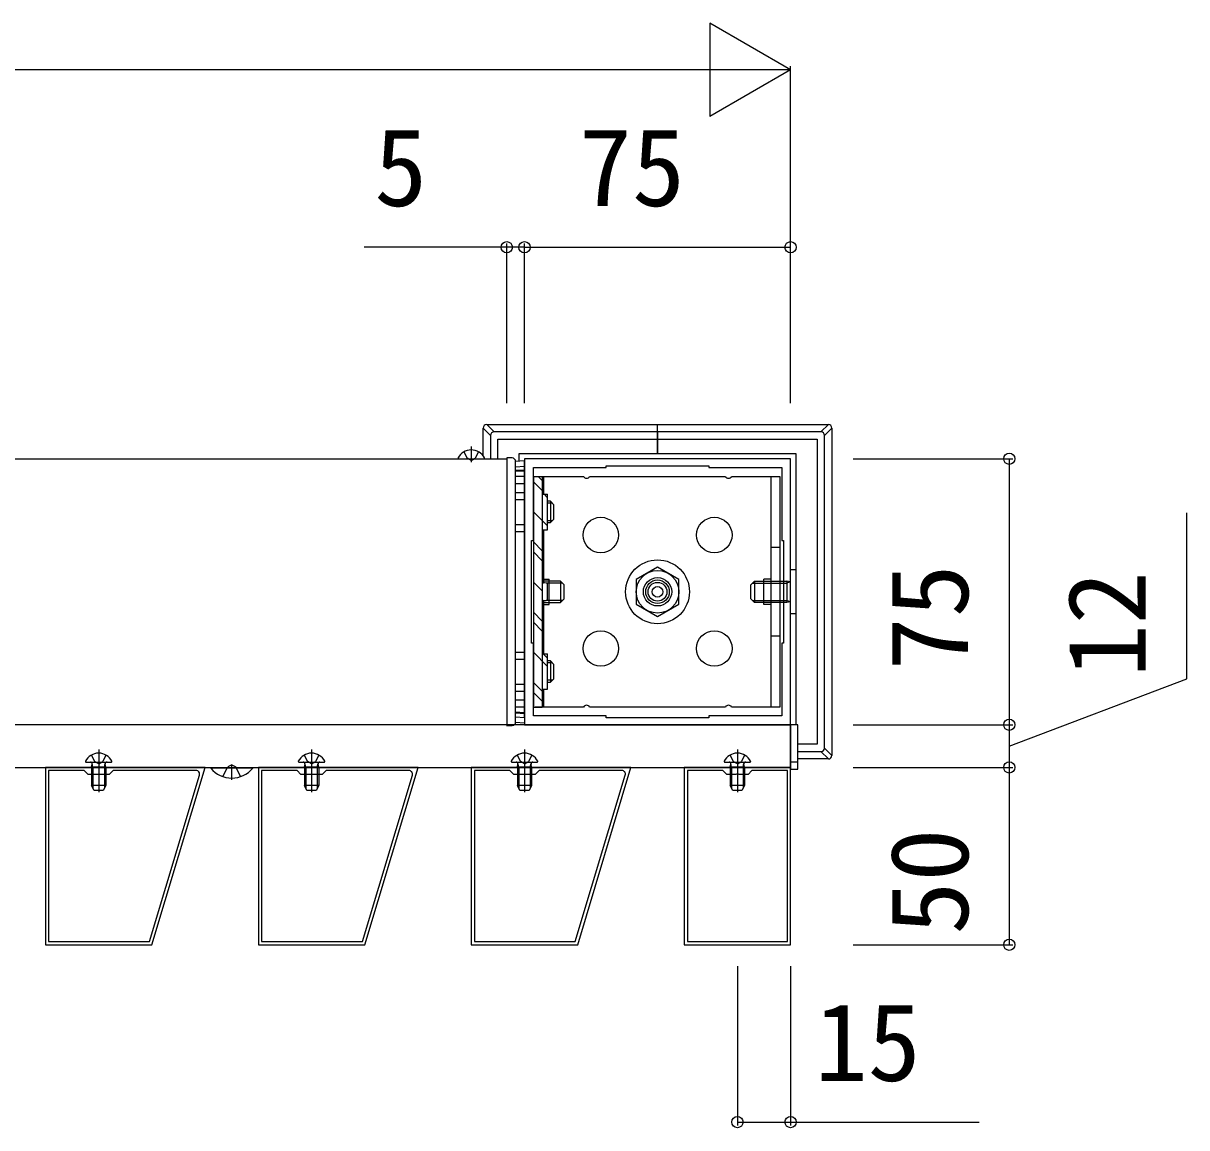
# Model space of a CAD drawing. Units: millimetres, scale not verified. Extents: x -1312 to 1312, y -1956 to 1944.
# Drawn here: x -639.1 to -311.2, y -489.7 to -178.4 of the extents above; entities that cross this region are included whole.
import ezdxf
from ezdxf.enums import TextEntityAlignment as Align

# ---------------------------------------------------------------- set-up
doc = ezdxf.new("R2010")
doc.units = ezdxf.units.MM
doc.header["$LTSCALE"] = 10
for name, color, linetype in [('0-2_YKK_11', 7, 'Continuous'), ('0-3_YKK_12', 2, 'Continuous'), ('0-4_YKK_13', 4, 'Continuous'), ('0-5_YKK_D', 6, 'Continuous')]:
    doc.layers.add(name, color=color, linetype=linetype)
doc.styles.add('ＭＳ ゴシック', font='')
doc.styles.get('ＭＳ ゴシック').set_extended_font_data('MS Gothic')

msp = doc.modelspace()

# ---------------------------------------------------------------- linework, layer by layer
at = {"layer": '0-2_YKK_11'}
for p, q in [((-603.53, -437.23), (-589.46, -390.32)), ((-543.53, -437.23), (-529.46, -390.32)), ((-483.53, -437.23), (-469.46, -390.32))]:
    msp.add_line(p, q, dxfattribs=at)
for points in [[(-422.86, -376.13), (-422.86, -301.13), (-497.86, -301.13), (-497.86, -376.13)], [(-445.86, -374.13), (-474.86, -374.13), (-474.86, -373.63), (-495.36, -373.63), (-495.36, -353.13), (-495.86, -353.13), (-495.86, -324.13), (-495.36, -324.13), (-495.36, -303.63), (-474.86, -303.63), (-474.86, -303.13), (-445.86, -303.13), (-445.86, -303.63), (-425.36, -303.63), (-425.36, -324.13), (-424.86, -324.13), (-424.86, -353.13), (-425.36, -353.13), (-425.36, -373.63), (-445.86, -373.63)], [(-602.86, -438.13), (-587.86, -388.13), (-632.86, -388.13), (-632.86, -438.13)], [(-542.86, -438.13), (-527.86, -388.13), (-572.86, -388.13), (-572.86, -438.13)], [(-482.86, -438.13), (-467.86, -388.13), (-512.86, -388.13), (-512.86, -438.13)], [(-422.86, -438.13), (-422.86, -388.13), (-452.86, -388.13), (-452.86, -438.13)], [(-423.76, -437.23), (-423.76, -389.03), (-433.76, -389.03), (-434.86, -390.13), (-437.4, -390.13), (-437.58, -390.01), (-438.13, -390.01), (-438.32, -390.13), (-440.86, -390.13), (-441.96, -389.03), (-451.96, -389.03), (-451.96, -437.23)]]:
    msp.add_lwpolyline(points, close=True, dxfattribs=at)
for points in [[(-590.41, -389.03), (-613.76, -389.03), (-614.86, -390.13), (-620.86, -390.13), (-621.96, -389.03), (-631.96, -389.03), (-631.96, -437.23), (-603.53, -437.23)], [(-530.41, -389.03), (-553.76, -389.03), (-554.86, -390.13), (-560.86, -390.13), (-561.96, -389.03), (-571.96, -389.03), (-571.96, -437.23), (-543.53, -437.23)], [(-470.41, -389.03), (-493.76, -389.03), (-494.86, -390.13), (-500.86, -390.13), (-501.96, -389.03), (-511.96, -389.03), (-511.96, -437.23), (-483.53, -437.23)]]:
    msp.add_lwpolyline(points, dxfattribs=at)
for centre in [(-590.41, -390.03), (-530.41, -390.03), (-470.41, -390.03)]:
    msp.add_arc(centre, 1, 343.3007, 90, dxfattribs=at)
at = {"layer": '0-3_YKK_12'}
for points in [[(-820.36, -301.13), (-502.86, -301.13), (-502.86, -376.13), (-820.36, -376.13)], [(-820.36, -388.13), (-422.86, -388.13), (-422.86, -376.13), (-820.36, -376.13)]]:
    msp.add_lwpolyline(points, dxfattribs=at)
at = {"layer": '0-4_YKK_13'}
for p, q in [((-508.5, -291.49), (-460.36, -291.49)), ((-506.42, -293.57), (-508.5, -291.49)), ((-460.36, -291.49), (-412.22, -291.49)), ((-460.36, -293.57), (-460.36, -291.49)), ((-460.36, -293.57), (-460.36, -291.49)), ((-412.22, -291.49), (-414.3, -293.57)), ((-509.5, -300.31), (-509.5, -292.49)), ((-509.5, -292.49), (-507.42, -294.57)), ((-507.42, -294.57), (-507.42, -301.13)), ((-460.36, -293.57), (-506.42, -293.57)), ((-460.36, -293.57), (-460.36, -294.57)), ((-414.3, -293.57), (-460.36, -293.57)), ((-460.36, -294.57), (-460.36, -295.63)), ((-413.3, -294.57), (-411.22, -292.49)), ((-413.3, -382.69), (-413.3, -294.57)), ((-411.22, -292.49), (-411.22, -384.77)), ((-512.86, -297.63), (-512.86, -302.13)), ((-460.36, -299.63), (-460.36, -295.63)), ((-460.36, -295.63), (-460.36, -299.63)), ((-516.45, -301.13), (-509.26, -301.13)), ((-514.91, -299.16), (-514, -300.98)), ((-512.86, -301.59), (-514, -300.98)), ((-512.86, -301.59), (-511.71, -300.98)), ((-510.81, -299.16), (-511.71, -300.98)), ((-500.36, -375.35), (-500.36, -301.91)), ((-500.36, -304.67), (-497.86, -304.52)), ((-497.86, -304.52), (-497.86, -304.22)), ((-497.86, -326.02), (-497.86, -304.52)), ((-497.86, -306.13), (-500.36, -306.13)), ((-500.36, -308.13), (-497.86, -308.13)), ((-497.86, -306.13), (-497.86, -371.13)), ((-495.36, -306.13), (-495.36, -371.13)), ((-495.36, -306.13), (-492.86, -306.13)), ((-492.86, -310.1), (-495.36, -307.6)), ((-494.86, -306.13), (-481.23, -306.13)), ((-492.86, -307.27), (-494, -306.13)), ((-492.86, -306.13), (-492.86, -371.13)), ((-492.36, -311.13), (-492.36, -306.13)), ((-479.49, -306.13), (-441.23, -306.13)), ((-428.36, -371.13), (-428.36, -306.13)), ((-500.36, -310.63), (-497.86, -310.63)), ((-492.86, -311.13), (-491.36, -311.13)), ((-491.36, -312.1), (-492.33, -311.13)), ((-500.36, -312.63), (-497.86, -312.63)), ((-490.56, -313.13), (-491.36, -313.13)), ((-490.02, -313.67), (-491.36, -313.67)), ((-490.56, -313.13), (-490.56, -319.13)), ((-490.56, -313.13), (-489.56, -314.13)), ((-489.56, -318.13), (-489.56, -314.13)), ((-491.36, -320.08), (-495.36, -316.08)), ((-500.36, -319.63), (-497.86, -319.63)), ((-492.36, -336.15), (-492.36, -321.13)), ((-490.02, -318.59), (-491.36, -318.59)), ((-491.36, -319.13), (-490.56, -319.13)), ((-490.56, -319.13), (-489.56, -318.13)), ((-500.36, -321.63), (-497.86, -321.63)), ((-492.86, -327.07), (-495.36, -324.57)), ((-497.86, -351.24), (-497.86, -326.02)), ((-492.86, -329.9), (-495.36, -327.4)), ((-492.36, -326.13), (-492.86, -326.13)), ((-425.86, -326.13), (-428.36, -326.13)), ((-492.86, -338.38), (-495.36, -335.88)), ((-492.86, -336.33), (-492.86, -340.93)), ((-492.36, -335.03), (-490.86, -335.03)), ((-491.36, -340.93), (-491.36, -336.33)), ((-490.86, -342.23), (-490.86, -335.03)), ((-487.66, -335.63), (-487.66, -341.63)), ((-487.66, -335.63), (-486.66, -336.63)), ((-486.66, -340.63), (-486.66, -336.63)), ((-433.06, -335.63), (-434.06, -336.63)), ((-434.06, -340.63), (-434.06, -336.63)), ((-433.06, -335.63), (-433.06, -341.63)), ((-430.36, -342.23), (-430.36, -335.03)), ((-428.36, -335.03), (-430.36, -335.03)), ((-423.88, -335.63), (-423.88, -341.63)), ((-422.94, -335.83), (-423.88, -335.63)), ((-422.94, -335.83), (-423.88, -336.17)), ((-422.86, -335.83), (-422.94, -335.83)), ((-487.66, -341.63), (-486.66, -340.63)), ((-433.06, -341.63), (-434.06, -340.63)), ((-492.36, -356.13), (-492.36, -341.11)), ((-492.36, -342.23), (-490.86, -342.23)), ((-428.36, -342.23), (-430.36, -342.23)), ((-422.94, -341.43), (-423.88, -341.09)), ((-422.94, -341.43), (-423.88, -341.63)), ((-422.86, -341.43), (-422.94, -341.43)), ((-492.86, -346.87), (-495.36, -344.37)), ((-492.86, -349.7), (-495.36, -347.2)), ((-421.36, -344.88), (-422.86, -344.88)), ((-497.86, -372.74), (-497.86, -351.24)), ((-492.36, -351.13), (-492.86, -351.13)), ((-425.86, -351.13), (-428.36, -351.13)), ((-500.36, -355.63), (-497.86, -355.63)), ((-491.36, -359.68), (-495.36, -355.68)), ((-492.86, -356.13), (-491.36, -356.13)), ((-491.36, -357.35), (-492.58, -356.13)), ((-491.36, -366.13), (-491.36, -356.13)), ((-500.36, -357.63), (-497.86, -357.63)), ((-490.56, -358.13), (-491.36, -358.13)), ((-490.02, -358.67), (-491.36, -358.67)), ((-490.56, -358.13), (-490.56, -364.13)), ((-490.56, -358.13), (-489.56, -359.13)), ((-489.56, -363.13), (-489.56, -359.13)), ((-490.02, -363.59), (-491.36, -363.59)), ((-490.56, -364.13), (-489.56, -363.13)), ((-500.36, -364.63), (-497.86, -364.63)), ((-500.36, -366.63), (-497.86, -366.63)), ((-492.86, -366.67), (-495.36, -364.17)), ((-492.86, -369.5), (-495.36, -367)), ((-492.86, -366.13), (-491.36, -366.13)), ((-492.36, -371.13), (-492.36, -366.13)), ((-491.36, -364.13), (-490.56, -364.13)), ((-500.36, -369.13), (-497.86, -369.13)), ((-497.86, -371.13), (-500.36, -371.13)), ((-497.86, -372.74), (-500.36, -372.59)), ((-497.86, -373.04), (-500.36, -372.89)), ((-495.36, -371.13), (-492.86, -371.13)), ((-481.23, -371.13), (-494.86, -371.13)), ((-441.23, -371.13), (-479.49, -371.13)), ((-502.86, -375.93), (-502.86, -376.43)), ((-502.86, -376.43), (-501.31, -376.35)), ((-500.36, -373.89), (-497.86, -374.04)), ((-500.36, -375.39), (-497.86, -375.54)), ((-497.86, -374.04), (-497.86, -375.54)), ((-617.86, -383.13), (-617.86, -395.12)), ((-557.86, -383.13), (-557.86, -395.12)), ((-497.86, -383.13), (-497.86, -395.12)), ((-437.86, -383.13), (-437.86, -395.12)), ((-411.22, -384.77), (-413.3, -382.69)), ((-621.45, -386.63), (-614.26, -386.63)), ((-619.91, -384.66), (-619, -386.48)), ((-617.86, -387.09), (-619, -386.48)), ((-617.86, -387.09), (-616.71, -386.48)), ((-615.81, -384.66), (-616.71, -386.48)), ((-561.45, -386.63), (-554.26, -386.63)), ((-559.91, -384.66), (-559, -386.48)), ((-557.86, -387.09), (-559, -386.48)), ((-557.86, -387.09), (-556.71, -386.48)), ((-555.81, -384.66), (-556.71, -386.48)), ((-501.45, -386.63), (-494.26, -386.63)), ((-499.91, -384.66), (-499, -386.48)), ((-497.86, -387.09), (-499, -386.48)), ((-497.86, -387.09), (-496.71, -386.48)), ((-495.81, -384.66), (-496.71, -386.48)), ((-441.45, -386.63), (-434.26, -386.63)), ((-439.91, -384.66), (-439, -386.48)), ((-437.86, -387.09), (-439, -386.48)), ((-437.86, -387.09), (-436.71, -386.48)), ((-435.81, -384.66), (-436.71, -386.48)), ((-420.86, -386.63), (-422.86, -386.63)), ((-420.86, -383.69), (-414.3, -383.69)), ((-412.22, -385.77), (-420.86, -385.77)), ((-414.3, -383.69), (-412.22, -385.77)), ((-619.86, -388.03), (-619.71, -387.22)), ((-615.86, -388.03), (-619.86, -388.03)), ((-619.48, -388.03), (-619.72, -387.01)), ((-616.24, -388.03), (-616, -387.01)), ((-615.86, -388.03), (-616, -387.22)), ((-586.26, -388.13), (-574.46, -388.13)), ((-586.26, -388.38), (-586.26, -388.13)), ((-574.46, -388.38), (-586.26, -388.38)), ((-582.86, -390.71), (-581.5, -387.99)), ((-580.36, -387.38), (-581.5, -387.99)), ((-580.36, -387.38), (-579.21, -387.99)), ((-580.36, -391.63), (-580.36, -387.38)), ((-577.86, -390.71), (-579.21, -387.99)), ((-574.46, -388.38), (-574.46, -388.13)), ((-559.86, -388.03), (-559.71, -387.22)), ((-555.86, -388.03), (-559.86, -388.03)), ((-559.48, -388.03), (-559.72, -387.01)), ((-556.24, -388.03), (-556, -387.01)), ((-555.86, -388.03), (-556, -387.22)), ((-499.86, -388.03), (-499.71, -387.22)), ((-495.86, -388.03), (-499.86, -388.03)), ((-499.48, -388.03), (-499.72, -387.01)), ((-496.24, -388.03), (-496, -387.01)), ((-495.86, -388.03), (-496, -387.22)), ((-439.86, -388.03), (-439.71, -387.22)), ((-435.86, -388.03), (-439.86, -388.03)), ((-439.48, -388.03), (-439.72, -387.01)), ((-436.24, -388.03), (-436, -387.01)), ((-435.86, -388.03), (-436, -387.22)), ((-619.16, -394.63), (-619.86, -393.23)), ((-615.86, -393.23), (-619.86, -393.23)), ((-615.86, -393.23), (-616.56, -394.63)), ((-559.16, -394.63), (-559.86, -393.23)), ((-555.86, -393.23), (-559.86, -393.23)), ((-555.86, -393.23), (-556.56, -394.63)), ((-499.16, -394.63), (-499.86, -393.23)), ((-495.86, -393.23), (-499.86, -393.23)), ((-495.86, -393.23), (-496.56, -394.63)), ((-439.16, -394.63), (-439.86, -393.23)), ((-435.86, -393.23), (-439.86, -393.23)), ((-435.86, -393.23), (-436.56, -394.63)), ((-616.56, -394.63), (-619.16, -394.63)), ((-556.56, -394.63), (-559.16, -394.63)), ((-496.56, -394.63), (-499.16, -394.63)), ((-436.56, -394.63), (-439.16, -394.63))]:
    msp.add_line(p, q, dxfattribs=at)
for points in [[(-505.36, -301.13), (-505.36, -295.63), (-460.36, -295.63), (-460.36, -294.57), (-460.36, -293.57)], [(-460.36, -295.63), (-415.36, -295.63), (-415.36, -381.63), (-420.86, -381.63)], [(-501.31, -300.91), (-502.86, -300.83), (-502.86, -301.33), (-502.86, -375.93)], [(-499.36, -301.81), (-499.36, -299.63), (-460.36, -299.63)], [(-460.36, -299.63), (-421.36, -299.63), (-421.36, -376.13)], [(-500.36, -303.37), (-497.86, -303.22), (-497.86, -301.72), (-500.36, -301.87)], [(-500.36, -304.37), (-497.86, -304.22), (-497.86, -303.22)], [(-439.49, -306.13), (-425.86, -306.13), (-425.86, -371.13), (-439.49, -371.13)], [(-492.86, -321.13), (-491.36, -321.13), (-491.36, -311.13)], [(-422.86, -344.88), (-422.86, -332.38), (-421.36, -332.38)], [(-487.66, -335.63), (-488.46, -335.63), (-492.36, -335.63)], [(-487.12, -336.17), (-488.46, -336.17), (-491.77, -336.17)], [(-433.6, -336.17), (-432.26, -336.17), (-423.88, -336.17)], [(-433.06, -335.63), (-432.26, -335.63), (-423.88, -335.63)], [(-492.36, -341.63), (-488.46, -341.63), (-487.66, -341.63)], [(-487.12, -341.09), (-488.46, -341.09), (-491.77, -341.09)], [(-433.6, -341.09), (-432.26, -341.09), (-423.88, -341.09)], [(-423.88, -341.63), (-432.26, -341.63), (-433.06, -341.63)], [(-497.86, -374.04), (-497.86, -373.04), (-497.86, -372.74)], [(-619.86, -388.03), (-619.86, -390.13), (-619.86, -393.23)], [(-619.48, -388.03), (-619.48, -390.13), (-619.48, -393.99)], [(-616.24, -388.03), (-616.24, -390.13), (-616.24, -393.99)], [(-615.86, -388.03), (-615.86, -390.13), (-615.86, -393.23)], [(-559.86, -388.03), (-559.86, -390.13), (-559.86, -393.23)], [(-559.48, -388.03), (-559.48, -390.13), (-559.48, -393.99)], [(-556.24, -388.03), (-556.24, -390.13), (-556.24, -393.99)], [(-555.86, -388.03), (-555.86, -390.13), (-555.86, -393.23)], [(-499.86, -388.03), (-499.86, -390.13), (-499.86, -393.23)], [(-499.48, -388.03), (-499.48, -390.13), (-499.48, -393.99)], [(-496.24, -388.03), (-496.24, -390.13), (-496.24, -393.99)], [(-495.86, -388.03), (-495.86, -390.13), (-495.86, -393.23)], [(-439.86, -388.03), (-439.86, -390.13), (-439.86, -393.23)], [(-439.48, -388.03), (-439.48, -390.13), (-439.48, -393.99)], [(-436.24, -388.03), (-436.24, -390.13), (-436.24, -393.99)], [(-435.86, -388.03), (-435.86, -390.13), (-435.86, -393.23)]]:
    msp.add_lwpolyline(points, dxfattribs=at)
for points in [[(-466.36, -342.09), (-460.36, -345.56), (-454.36, -342.09), (-454.36, -335.16), (-460.36, -331.7), (-466.36, -335.16)], [(-420.86, -376.13), (-422.86, -376.13), (-422.86, -388.63), (-420.86, -388.63)]]:
    msp.add_lwpolyline(points, close=True, dxfattribs=at)
for centre, radius in [((-476.36, -322.63), 5), ((-444.36, -322.63), 5), ((-460.36, -338.63), 9), ((-460.36, -338.63), 6), ((-460.36, -338.63), 4), ((-460.36, -338.63), 3.32), ((-460.36, -338.63), 2.65), ((-460.36, -338.63), 1.5), ((-476.36, -354.63), 5), ((-444.36, -354.63), 5)]:
    msp.add_circle(centre, radius, dxfattribs=at)
for centre, radius, start, end in [((-506.41, -294.57), 1, 90.2497, 179.7503), ((-414.3, -294.57), 1, 0.2497, 89.7503), ((-516.45, -300.97), 0.154, 152.719, 270), ((-512.86, -302.83), 4.2, 27.281, 152.719), ((-509.26, -300.97), 0.154, 270, 27.281), ((-501.36, -301.91), 1, 0, 87), ((-480.36, -305.63), 1, 210, 330), ((-440.36, -305.63), 1, 210, 330), ((-492.11, -337.63), 1.5, 60.0001, 119.9999), ((-492.11, -339.63), 1.5, 240.0001, 299.9999), ((-480.36, -371.63), 1, 30, 150), ((-440.36, -371.63), 1, 30, 150), ((-501.36, -375.35), 1, 273, 0), ((-414.3, -382.68), 1, 270.2497, 359.7503), ((-621.45, -386.47), 0.154, 152.719, 270), ((-617.86, -388.33), 4.2, 27.281, 152.719), ((-620.21, -387.13), 0.5, 349.909, 90), ((-615.51, -387.13), 0.5, 90, 190.091), ((-614.26, -386.47), 0.154, 270, 27.281), ((-561.45, -386.47), 0.154, 152.719, 270), ((-557.86, -388.33), 4.2, 27.281, 152.719), ((-560.21, -387.13), 0.5, 349.909, 90), ((-555.51, -387.13), 0.5, 90, 190.091), ((-554.26, -386.47), 0.154, 270, 27.281), ((-501.45, -386.47), 0.154, 152.719, 270), ((-497.86, -388.33), 4.2, 27.281, 152.719), ((-500.21, -387.13), 0.5, 349.909, 90), ((-495.51, -387.13), 0.5, 90, 190.091), ((-494.26, -386.47), 0.154, 270, 27.281), ((-441.45, -386.47), 0.154, 152.719, 270), ((-437.86, -388.33), 4.2, 27.281, 152.719), ((-440.21, -387.13), 0.5, 349.909, 90), ((-435.51, -387.13), 0.5, 90, 190.091), ((-434.26, -386.47), 0.154, 270, 27.281), ((-580.36, -383.43), 7.7, 219.9831, 320.0169)]:
    msp.add_arc(centre, radius, start, end, dxfattribs=at)
for centre, major_axis in [((-508.5, -292.49), (-0.71, 0.71)), ((-412.22, -292.49), (0.71, 0.71)), ((-412.22, -384.77), (0.71, -0.71))]:
    msp.add_ellipse(centre, major_axis=major_axis, ratio=0.99628, start_param=5.499651, end_param=7.06672, dxfattribs=at)
at = {"layer": '0-5_YKK_D'}
for p, q in [((-422.86, -191.49), (-445.59, -178.36)), ((-445.59, -178.36), (-445.59, -204.61)), ((-449.11, -191.49), (-1206.61, -191.49)), ((-422.86, -191.49), (-468.33, -191.49)), ((-422.86, -191.49), (-445.59, -204.61)), ((-422.86, -285.49), (-422.86, -190.49)), ((-502.86, -241.49), (-543, -241.49)), ((-502.86, -285.49), (-502.86, -240.49)), ((-497.86, -241.49), (-502.86, -241.49)), ((-497.86, -285.49), (-497.86, -240.49)), ((-497.86, -285.49), (-497.86, -240.49)), ((-497.86, -241.49), (-422.86, -241.49)), ((-497.86, -241.49), (-491.48, -241.49)), ((-422.86, -285.49), (-422.86, -240.49)), ((-405.22, -301.13), (-360.22, -301.13)), ((-361.22, -301.13), (-361.22, -376.13)), ((-405.22, -376.13), (-360.22, -376.13)), ((-405.22, -376.13), (-360.22, -376.13)), ((-361.22, -376.13), (-361.22, -388.13)), ((-405.22, -388.13), (-360.22, -388.13)), ((-405.22, -388.13), (-360.22, -388.13)), ((-361.22, -388.13), (-361.22, -438.13)), ((-405.22, -438.13), (-360.22, -438.13)), ((-437.86, -444.13), (-437.86, -489.13)), ((-422.86, -444.13), (-422.86, -489.13))]:
    msp.add_line(p, q, dxfattribs=at)
for points in [[(-361.22, -382.13), (-311.22, -363.16), (-311.22, -316.34)], [(-437.86, -488.13), (-422.86, -488.13), (-369.67, -488.13)]]:
    msp.add_lwpolyline(points, dxfattribs=at)
for centre in [(-502.86, -241.49), (-497.86, -241.49), (-497.86, -241.49), (-422.86, -241.49), (-361.22, -301.13), (-361.22, -376.13), (-361.22, -376.13), (-361.22, -388.13), (-361.22, -388.13), (-361.22, -438.13), (-437.86, -488.13), (-422.86, -488.13)]:
    msp.add_circle(centre, 1.59, dxfattribs=at)

# ---------------------------------------------------------------- texts
at = {"layer": '0-5_YKK_D', "style": 'ＭＳ ゴシック'}
for s, p in [('5', (-540.21, -236.49)), ('75', (-482.52, -236.49)), ('15', (-416.09, -483.13))]:
    msp.add_text(s, height=21.99, dxfattribs=at).set_placement(p, align=Align.BOTTOM_LEFT)
for s, p in [('75', (-366.22, -360.79)), ('12', (-316.22, -362.76)), ('50', (-366.22, -435.29))]:
    msp.add_text(s, height=21.99, rotation=90, dxfattribs=at).set_placement(p, align=Align.BOTTOM_LEFT)

doc.saveas('drawing.dxf')
